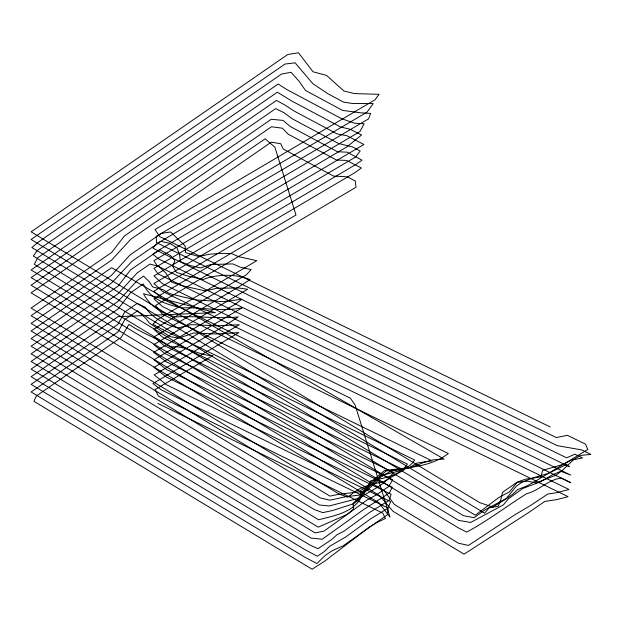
<?xml version="1.0" encoding="UTF-8"?>
<svg xmlns="http://www.w3.org/2000/svg" width="622" height="622" viewBox="0 0 622 622"><rect width="100%" height="100%" fill="white"/><g stroke="black" fill="none" stroke-linecap="round" stroke-linejoin="round"><path stroke-width="0.93" d="M550.159 426.917L159.59 236.531L155.018 229.51L375.004 99.808L379.055 94.311L354.392 93.58L343.803 90.929L326.503 75.371L313.022 71.787L298.498 52.761L287.745 54.518L31.1 231.835L479.694 502.607L492.702 507.093L505.717 499.209L512.326 494.521L517.659 489.584L526.686 486.054L534.516 481.77L587.774 449.519L585.59 444.186L567.396 435.322L556.34 437.554L156.464 242.634L156.27 236.399L366.98 112.17L373.27 103.579L352.651 103.509L343.5 102.094L327.724 93.627L312.819 83.643L295.116 62.83L284.985 64.05L31.1 239.462L484.624 513.189L489.055 507.902L498.315 506.215L500.733 499.956L502.529 492.336L516.657 482.454L527.386 481.133L536.366 482.882L556.301 474.983L562.443 470.349L573.966 459.293L580.793 455.39L590.9 454.402L581.656 449.893L557.335 445.671L160.243 252.104L152.88 247.999L157.529 243.28L368.574 118.849L370.673 113.422L360.822 112.823L342.512 110.382L305.456 90.431L299.376 81.606L291.065 72.269L281.509 74.072L38.253 242.145L31.862 247.548L475.294 515.203L498.657 497.639L509.511 491.8L517.426 482.042L525.582 479.189L540.953 476.911L542.594 470.395L563.757 464.183L571.447 460.093L582.542 457.955L574.891 454.223L566.603 457.808L158.851 259.047L152.763 254.281L158.789 250.161L359.897 131.592L364.142 123.778L354.509 123.179L341.525 118.662L286.602 89.444L278.166 84.009L37.164 250.526L33.355 256.077L463.46 515.677L474.026 517.722L484.966 509.892L506.456 498.339L516.229 486.287L522.169 482.042L533.917 477.634L548.293 473.42L566.502 464.502L569.363 466.78L157.187 265.858L153.945 260.649L346.975 146.839L361.576 135.005L349.968 129.22L340.529 126.942L292.045 101.161L277.334 92.211L37.67 257.803L34.334 264.296L458.546 520.342L470.636 522.48L503.4 504.87L508.516 498.727L522.76 488.488L540.153 481.941L552.227 474.936L560.756 471.274L570.794 475.107L158.105 273.937L153.945 268.269L363.886 144.491L346.812 135.697L337.046 133.901L294.105 111.019L284.643 104.861L276.502 100.414L31.1 269.964L458.546 527.969L466.733 532.074C487.749 520.808 506.549 506.207 526.71 493.674C539.36 490.501 548.363 479.375 561.417 478.116L570.794 482.734L162.404 283.655L153.945 275.896L355.45 157.094L360.2 151.037L352.651 146.986L338.555 143.503L292.122 118.732L283.873 112.636L275.67 108.617L31.1 277.591L384.24 490.742L394.402 504.504L458.546 543.224L468.483 545.44L514.262 515.156L530.185 505.709L547.827 494.031L556.877 492.663L569.044 489.506L162.42 291.29L153.945 283.523L355.87 164.472L362.035 160.181L347.045 152.149L337.559 151.784L290.132 126.437L283.103 120.411L271.278 119.269L31.1 285.218L379.443 495.47L393.034 511.3L464.035 554.155L528.062 512.932L544.895 501.394L557.009 499.583L568.065 496.651L162.42 298.918L153.945 291.15L354.952 172.636L361.374 167.994L346.493 160.406L336.572 160.064L288.149 134.142L282.334 128.194L271.472 126.764L31.1 292.845L378.829 502.731L390.002 517.1L355.123 405.008L350.279 398.119L162.42 306.545L153.945 298.778L295.994 215.025L274.885 147.181L265.073 138.807L124.423 235.987L111.641 252.446L31.1 308.092L339.262 494.101L347.9 497.188L353.786 492.453L360.247 488.425L368.247 485.246L373.713 479.694L384.458 470.551C406.197 467.666 430.113 467.511 448.299 453.524L162.42 314.172L155.539 305.464L356.009 187.261L355.24 181.025L347.403 176.819L333.54 176.073L283.235 149.016L280.794 143.744L271.278 142.15L130.822 239.198L111.641 260.074L31.1 315.719L329.963 496.107L338.811 494.288L362.688 491.427L386.099 470.994L405.956 468.638L416.452 465.419L424.188 462.27L433.41 459.798L444.085 459.098L111.641 267.701L31.1 323.347L320.454 497.997L329.94 500.197L345.599 496.768L359.975 495.042L378.067 478.8L390.841 471.087L408.467 468.226L417.028 463.063L431.963 460.809L162.42 329.419L152.88 324.256L157.506 319.553L256.824 260.665L238.887 256.738L231.298 253.527L220.748 253.411L210.594 254.095L198.309 256.435L185.511 252.586L185.146 245.915L170.591 231.967L161.207 233.452L129.889 255.09L111.237 275.6L31.1 330.974L319.42 505.002L329.24 505.966L357.269 498.665L377.383 481.335L379.879 475.814C391.852 472.028 407.324 471.771 414.625 459.985L162.42 337.046L153.945 329.279L246.304 274.823L251.156 269.637L240.372 267.196L232.799 263.915L210.633 264.529L200.727 267.95L189.974 265.586L180.411 261.629L179.54 254.414L176.99 247.875L169.93 243.35L160.787 241.367L132.097 261.193L111.641 282.948L31.1 338.601L314.444 509.62L322.779 512.629L332.583 510.514L353.7 503.719L360.674 497.911L368.232 486.762L370.619 480.853C383.65 478.256 399.464 475.986 407.457 464.121L163.804 345.35L153.945 336.906L238.327 287.146L250.122 279.612C235.132 273.835 218.174 273.859 203.145 279.465L188.124 276.16L176.469 272.405L172.613 266.107L174.883 260.859L170.552 255.556L159.722 249.733L130.558 269.886L118.032 286.159L31.1 346.221L318.643 519.782C333.858 515.708 352.324 512.971 360.838 497.973L360.154 490.774L370.945 484.437L383.525 481.731L403.888 470.007L165.001 353.553L153.821 344.604L247.626 289.238L238.413 287.947L216.767 288.235L205.555 290.972L183.614 286.073L171.952 282.318L165.763 272.996L158.758 266.426L150.003 264.07L137.213 272.91L118.032 293.786L31.1 353.848L318.223 527.153L347.169 514.456L353.452 509.208L353.117 503.159C365.689 491.613 383.891 487.446 393.322 472.479L166.191 361.763L153.618 352.363L235.217 304.236L241.904 299.236L223.244 301.678L196.638 299.998L183.132 296.997L169.441 293.561L162.995 289.65L152.662 286.921L149.404 281.828L143.604 276.114L137.213 280.53L118.032 301.413L31.1 361.475L315.144 532.922L324.124 531.056L367.377 499.793L375.408 495.462L388.517 486.738L392.723 479.811L166.509 369.538L153.945 359.78L242.277 307.703C222.614 312.174 202.445 307.175 182.541 307.859C167.054 304.959 150.236 299.563 143.348 283.92L130.566 292.752L118.032 309.033L31.1 369.103L311.054 538.077L322.243 539.227L364.251 509.138L389.512 492.927L392.132 487.15L166.509 377.165L153.945 367.408L226.478 324.645L238.187 316.932C217.568 319.039 196.933 315.743 176.236 316.925C162.855 314.297 149.645 306.211 143.519 293.701L215.399 312.633L118.032 316.66L31.1 376.73L310.051 545.097L317.974 548.705L331.837 539.414L336.906 534.827L343.95 531.18L369.693 512.404L388.999 500.422L391.121 494.28L166.509 384.793L154.217 374.872L239.283 324.715L217.233 325.811L191.071 324.63L178.047 327.988C165.639 324.738 152.452 318.239 145.369 307.229L137.213 303.412L124.664 312.081L117.822 324.435L31.1 384.349L305.254 549.825L317.298 556.216L324.21 551.636L329.699 546.271L345.855 536.879L370.852 518.709L387.623 508.431L390.748 501.729L161.487 389.971L152.942 383.58L238.84 332.607L215.92 333.983L193.667 332.972L178.778 338.166L169.837 336.564L149.513 323.183L145.532 318.075L137.54 310.813L124.843 319.584L118.032 331.915L31.1 391.977L305.254 557.452L316.909 563.532L325.314 555.329L332.373 550.641L343.126 545.836L387.529 514.658L388.074 508.05L158.478 396.128L155.142 389.574L212.833 355.566C198.06 355.613 185.504 344.813 170.397 347.053C157.319 338.212 142.026 333.322 128.948 324.373L121.22 337.334L36.333 395.989L33.922 401.307L312.143 569.239L325.384 560.671L369.056 527.246L376.738 522.566L385.43 518.53L382.771 513.088L157.879 403.46"/></g></svg>
